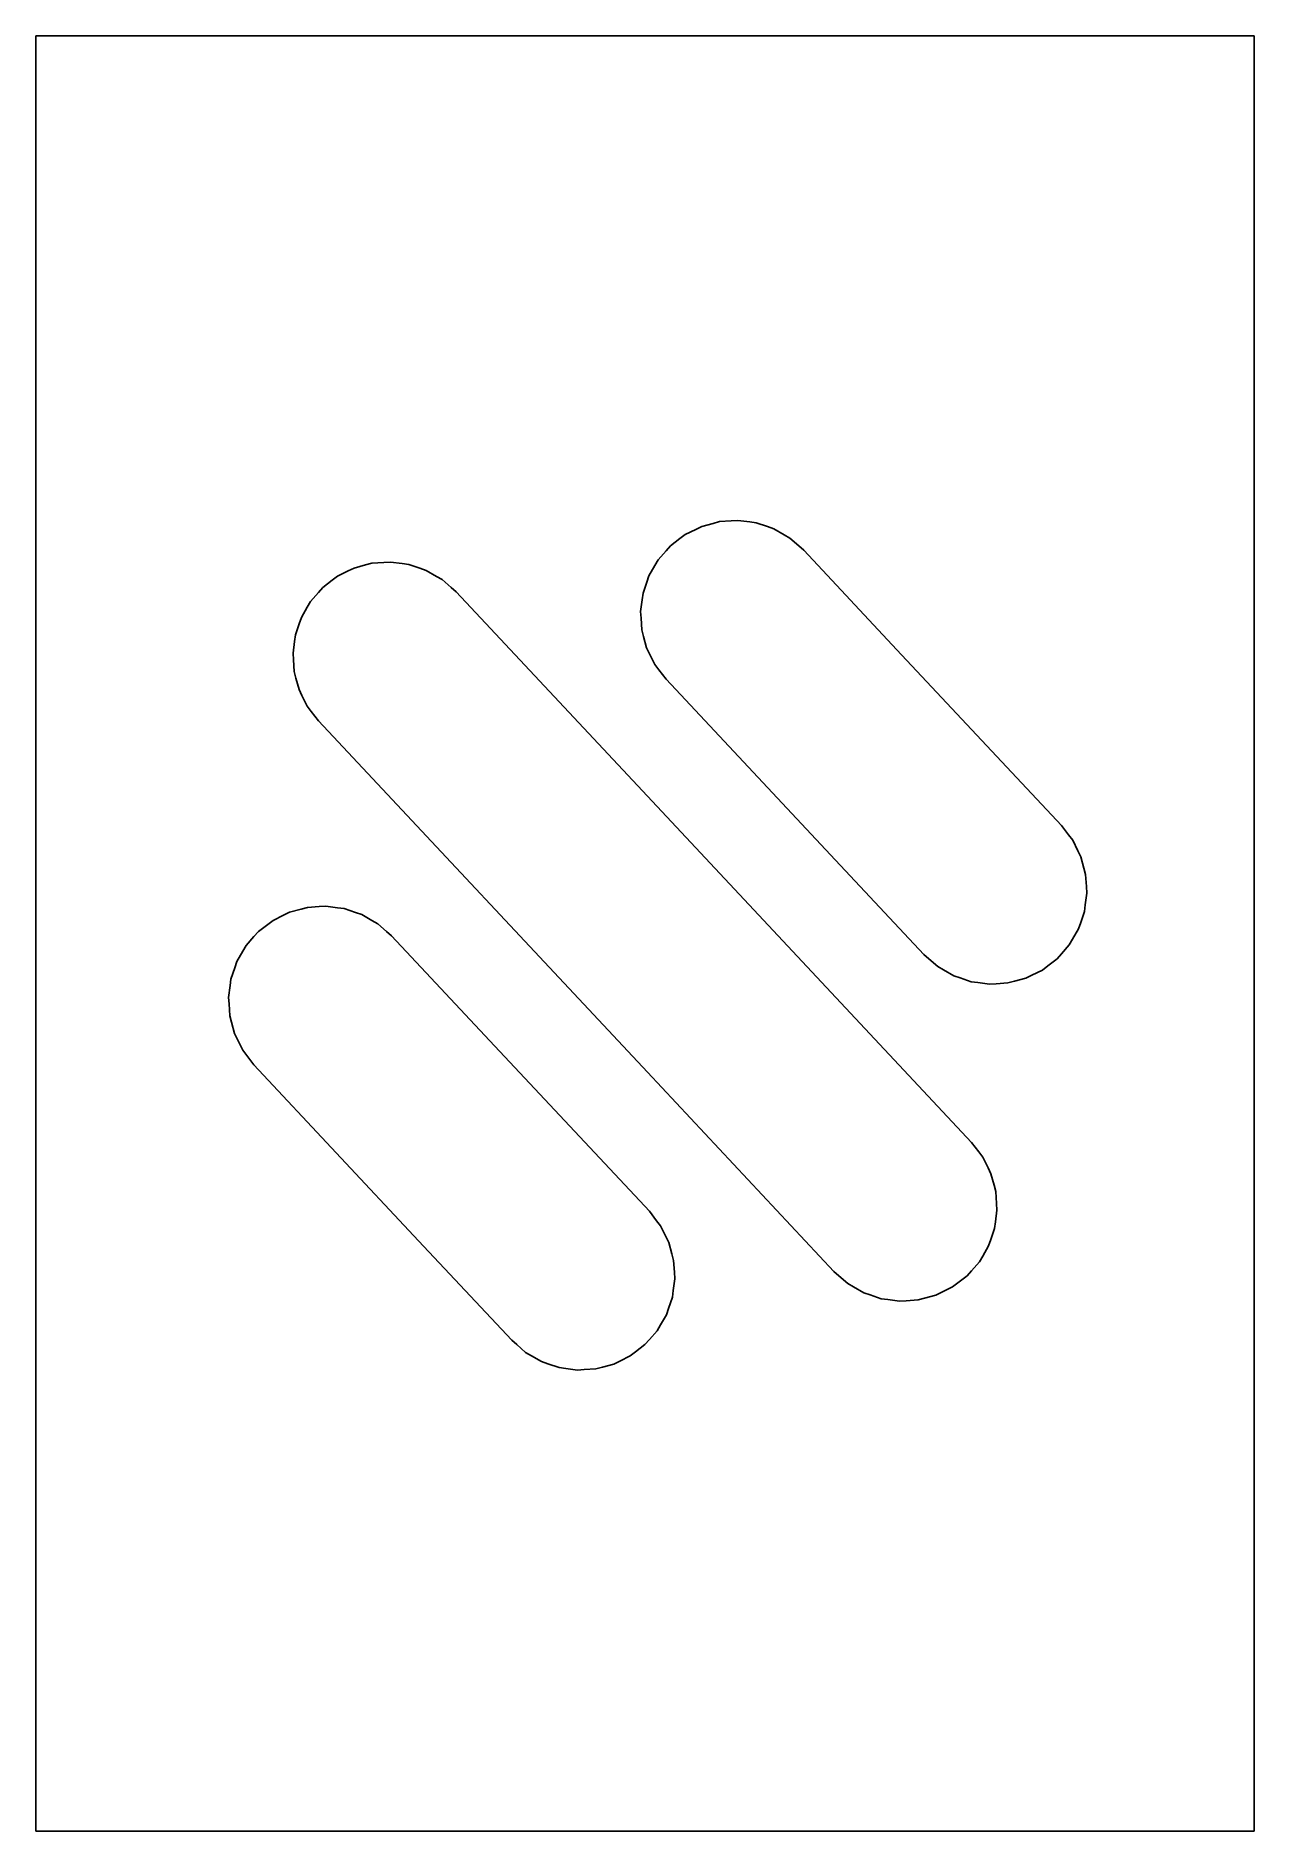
# Model space of a CAD drawing. Header units: metres. Extents: x -18.5 to 13.8, y -1.1 to 46.5.
import ezdxf

# ---------------------------------------------------------------- set-up
doc = ezdxf.new("R2010")
doc.units = ezdxf.units.M

msp = doc.modelspace()

# ---------------------------------------------------------------- linework, layer by layer
for p, q in [((-18.55, 45.994), (-18.55, 46.5)), ((-18.55, 46.5), (-15.979, 46.5)), ((-15.979, 46.5), (-14.727, 46.5)), ((-15.979, 46.5), (-15.979, 46.5)), ((-14.727, 46.5), (-14.677, 46.5)), ((-14.677, 46.5), (-14.607, 46.5)), ((-14.607, 46.5), (-14.518, 46.5)), ((-14.518, 46.5), (-14.418, 46.5)), ((-14.418, 46.5), (-14.315, 46.5)), ((-14.315, 46.5), (-14.218, 46.5)), ((-14.218, 46.5), (-14.137, 46.5)), ((-14.137, 46.5), (-14.08, 46.5)), ((-14.08, 46.5), (-14.05, 46.5)), ((-14.05, 46.5), (8.568, 46.5)), ((8.568, 46.5), (12.661, 46.5)), ((12.661, 46.5), (12.702, 46.5)), ((12.702, 46.5), (12.766, 46.5)), ((12.766, 46.5), (12.85, 46.5)), ((12.85, 46.5), (12.944, 46.5)), ((12.944, 46.5), (13.04, 46.5)), ((13.04, 46.5), (13.129, 46.5)), ((13.129, 46.5), (13.203, 46.5)), ((13.203, 46.5), (13.258, 46.5)), ((13.258, 46.5), (13.75, 46.5)), ((13.75, 46.5), (13.75, 45.242)), ((-18.55, 45.322), (-18.55, 45.994)), ((-18.55, 45.26), (-18.55, 45.322)), ((-18.55, 45.132), (-18.55, 45.26)), ((13.75, 45.242), (13.75, 44.449)), ((-18.55, 44.94), (-18.55, 45.132)), ((-18.55, 44.694), (-18.55, 44.94)), ((-18.55, 42.976), (-18.55, 44.694)), ((13.75, 44.449), (13.75, 33.564)), ((-18.55, 42.8), (-18.55, 42.976)), ((-18.55, 42.583), (-18.55, 42.8)), ((-18.55, 41.727), (-18.55, 42.583)), ((-18.55, 41.519), (-18.55, 41.727)), ((-18.55, 41.298), (-18.55, 41.519)), ((-18.55, 41.081), (-18.55, 41.298)), ((-18.55, 40.888), (-18.55, 41.081)), ((-18.55, 40.25), (-18.55, 40.888)), ((-18.55, 34.806), (-18.55, 40.25)), ((-18.55, 33.637), (-18.55, 34.806)), ((-18.55, 30.314), (-18.55, 33.637)), ((-1.056, 33.416), (-1.337, 33.278)), ((-0.897, 33.494), (-1.056, 33.416)), ((-0.595, 33.575), (-0.897, 33.494)), ((-0.424, 33.621), (-0.595, 33.575)), ((-0.111, 33.642), (-0.424, 33.621)), ((0.065, 33.653), (-0.111, 33.642)), ((0.376, 33.612), (0.065, 33.653)), ((0.551, 33.589), (0.376, 33.612)), ((0.848, 33.488), (0.551, 33.589)), ((1.015, 33.431), (0.848, 33.488)), ((1.286, 33.275), (1.015, 33.431)), ((13.75, 33.564), (13.75, 0.982)), ((-1.842, 32.846), (-2.049, 32.611)), ((-1.725, 32.98), (-1.842, 32.846)), ((-1.477, 33.17), (-1.725, 32.98)), ((-1.337, 33.278), (-1.477, 33.17)), ((1.44, 33.186), (1.286, 33.275)), ((1.675, 32.98), (1.44, 33.186)), ((1.808, 32.863), (1.675, 32.98)), ((4.279, 30.224), (1.808, 32.863)), ((-10.274, 32.312), (-10.115, 32.39)), ((-10.115, 32.39), (-9.812, 32.471)), ((-9.812, 32.471), (-9.641, 32.517)), ((-9.641, 32.517), (-9.329, 32.537)), ((-9.329, 32.537), (-9.152, 32.549)), ((-9.152, 32.549), (-8.842, 32.508)), ((-8.842, 32.508), (-8.666, 32.485)), ((-8.666, 32.485), (-8.37, 32.384)), ((-8.37, 32.384), (-8.202, 32.327)), ((-2.137, 32.458), (-2.294, 32.187)), ((-2.049, 32.611), (-2.137, 32.458)), ((-10.943, 31.875), (-10.695, 32.065)), ((-10.695, 32.065), (-10.554, 32.173)), ((-10.554, 32.173), (-10.274, 32.312)), ((-8.202, 32.327), (-7.931, 32.17)), ((-7.931, 32.17), (-7.778, 32.082)), ((-7.778, 32.082), (-7.543, 31.875)), ((-2.351, 32.019), (-2.451, 31.723)), ((-2.294, 32.187), (-2.351, 32.019)), ((-11.355, 31.353), (-11.266, 31.507)), ((-11.266, 31.507), (-11.06, 31.742)), ((-11.06, 31.742), (-10.943, 31.875)), ((-7.543, 31.875), (-7.409, 31.759)), ((-7.409, 31.759), (-2.468, 26.481)), ((-2.475, 31.547), (-2.515, 31.237)), ((-2.451, 31.723), (-2.475, 31.547)), ((-11.568, 30.914), (-11.511, 31.082)), ((-11.511, 31.082), (-11.355, 31.353)), ((-2.515, 31.237), (-2.504, 31.06)), ((-2.504, 31.06), (-2.484, 30.748)), ((-11.692, 30.443), (-11.669, 30.618)), ((-11.669, 30.618), (-11.568, 30.914)), ((-2.484, 30.748), (-2.438, 30.577)), ((-2.438, 30.577), (-2.357, 30.274)), ((-18.55, 13.448), (-18.55, 30.314)), ((-11.733, 30.132), (-11.692, 30.443)), ((-11.722, 29.955), (-11.733, 30.132)), ((-2.357, 30.274), (-2.278, 30.115)), ((-2.278, 30.115), (-2.14, 29.835)), ((8.643, 25.563), (4.279, 30.224)), ((-11.701, 29.643), (-11.722, 29.955)), ((-11.655, 29.472), (-11.701, 29.643)), ((-2.14, 29.835), (-2.032, 29.694)), ((-2.14, 29.835), (-2.14, 29.835)), ((-2.032, 29.694), (-1.842, 29.446)), ((-11.574, 29.17), (-11.655, 29.472)), ((-11.496, 29.011), (-11.574, 29.17)), ((-1.842, 29.446), (2.522, 24.785)), ((-11.358, 28.73), (-11.496, 29.011)), ((-11.25, 28.59), (-11.358, 28.73)), ((-11.059, 28.341), (-11.25, 28.59)), ((-2.332, 19.019), (-11.059, 28.341)), ((-2.468, 26.481), (6.259, 17.159)), ((8.833, 25.315), (8.643, 25.563)), ((8.941, 25.174), (8.833, 25.315)), ((2.522, 24.785), (4.993, 22.146)), ((9.079, 24.894), (8.941, 25.174)), ((9.158, 24.735), (9.079, 24.894)), ((9.239, 24.432), (9.158, 24.735)), ((9.284, 24.261), (9.239, 24.432)), ((9.305, 23.949), (9.284, 24.261)), ((9.316, 23.772), (9.305, 23.949)), ((-11.823, 23.265), (-11.521, 23.346)), ((-11.521, 23.346), (-11.35, 23.392)), ((-11.35, 23.392), (-11.038, 23.412)), ((-11.038, 23.412), (-10.861, 23.424)), ((-10.861, 23.424), (-10.551, 23.383)), ((-10.551, 23.383), (-10.375, 23.36)), ((-10.375, 23.36), (-10.079, 23.259)), ((9.252, 23.286), (9.275, 23.462)), ((9.275, 23.462), (9.316, 23.772)), ((-12.652, 22.75), (-12.403, 22.94)), ((-12.403, 22.94), (-12.263, 23.048)), ((-12.263, 23.048), (-11.982, 23.187)), ((-11.982, 23.187), (-11.823, 23.265)), ((-10.079, 23.259), (-9.911, 23.202)), ((-9.911, 23.202), (-9.64, 23.045)), ((-9.64, 23.045), (-9.487, 22.957)), ((-9.487, 22.957), (-9.251, 22.75)), ((9.095, 22.822), (9.152, 22.99)), ((9.152, 22.99), (9.252, 23.286)), ((-13.064, 22.228), (-12.975, 22.382)), ((-12.975, 22.382), (-12.769, 22.617)), ((-12.769, 22.617), (-12.652, 22.75)), ((-9.251, 22.75), (-9.118, 22.634)), ((-9.118, 22.634), (-6.647, 19.995)), ((8.643, 22.163), (8.849, 22.398)), ((8.849, 22.398), (8.938, 22.551)), ((8.938, 22.551), (9.095, 22.822)), ((-13.277, 21.789), (-13.22, 21.957)), ((-13.22, 21.957), (-13.064, 22.228)), ((4.993, 22.146), (5.126, 22.029)), ((5.126, 22.029), (5.361, 21.823)), ((8.278, 21.839), (8.526, 22.03)), ((8.526, 22.03), (8.643, 22.163)), ((-13.401, 21.318), (-13.378, 21.493)), ((-13.378, 21.493), (-13.277, 21.789)), ((5.361, 21.823), (5.514, 21.734)), ((5.514, 21.734), (5.785, 21.578)), ((5.785, 21.578), (5.953, 21.521)), ((5.953, 21.521), (6.249, 21.42)), ((7.224, 21.388), (7.396, 21.434)), ((7.396, 21.434), (7.698, 21.515)), ((7.698, 21.515), (7.857, 21.593)), ((7.857, 21.593), (8.137, 21.731)), ((8.137, 21.731), (8.278, 21.839)), ((-13.442, 21.007), (-13.401, 21.318)), ((-13.43, 20.831), (-13.442, 21.007)), ((6.249, 21.42), (6.425, 21.397)), ((6.425, 21.397), (6.735, 21.356)), ((6.735, 21.356), (6.912, 21.367)), ((6.912, 21.367), (7.224, 21.388)), ((-13.41, 20.518), (-13.43, 20.831)), ((-13.364, 20.347), (-13.41, 20.518)), ((-13.283, 20.045), (-13.364, 20.347)), ((-13.205, 19.886), (-13.283, 20.045)), ((-6.647, 19.995), (-2.284, 15.334)), ((-13.066, 19.605), (-13.205, 19.886)), ((-12.959, 19.465), (-13.066, 19.605)), ((-12.768, 19.216), (-12.959, 19.465)), ((-8.404, 14.555), (-12.768, 19.216)), ((2.609, 13.741), (-2.332, 19.019)), ((6.259, 17.159), (6.45, 16.91)), ((6.45, 16.91), (6.558, 16.77)), ((6.558, 16.77), (6.696, 16.489)), ((6.696, 16.489), (6.774, 16.33)), ((6.774, 16.33), (6.855, 16.028)), ((6.855, 16.028), (6.901, 15.857)), ((6.901, 15.857), (6.922, 15.545)), ((-2.284, 15.334), (-2.093, 15.085)), ((6.933, 15.368), (6.892, 15.057)), ((6.922, 15.545), (6.933, 15.368)), ((-2.093, 15.085), (-1.985, 14.945)), ((-1.985, 14.945), (-1.847, 14.664)), ((6.869, 14.882), (6.768, 14.586)), ((6.892, 15.057), (6.869, 14.882)), ((-5.934, 11.916), (-8.404, 14.555)), ((-1.847, 14.664), (-1.769, 14.505)), ((-1.769, 14.505), (-1.688, 14.203)), ((6.711, 14.418), (6.555, 14.147)), ((6.768, 14.586), (6.711, 14.418)), ((-1.688, 14.203), (-1.642, 14.032)), ((-1.642, 14.032), (-1.622, 13.72)), ((6.466, 13.993), (6.26, 13.758)), ((6.555, 14.147), (6.466, 13.993)), ((-18.55, 9.566), (-18.55, 13.448)), ((-1.61, 13.543), (-1.651, 13.232)), ((-1.622, 13.72), (-1.61, 13.543)), ((2.743, 13.625), (2.609, 13.741)), ((2.978, 13.418), (2.743, 13.625)), ((3.131, 13.33), (2.978, 13.418)), ((3.402, 13.173), (3.131, 13.33)), ((5.895, 13.435), (5.754, 13.327)), ((6.143, 13.625), (5.895, 13.435)), ((6.26, 13.758), (6.143, 13.625)), ((-1.674, 13.057), (-1.775, 12.761)), ((-1.651, 13.232), (-1.674, 13.057)), ((3.57, 13.116), (3.402, 13.173)), ((3.402, 13.173), (3.402, 13.173)), ((3.866, 13.015), (3.57, 13.116)), ((4.042, 12.992), (3.866, 13.015)), ((4.352, 12.951), (4.042, 12.992)), ((4.529, 12.963), (4.352, 12.951)), ((4.841, 12.983), (4.529, 12.963)), ((5.012, 13.029), (4.841, 12.983)), ((5.315, 13.11), (5.012, 13.029)), ((5.474, 13.188), (5.315, 13.11)), ((5.754, 13.327), (5.474, 13.188)), ((-1.832, 12.593), (-1.988, 12.322)), ((-1.775, 12.761), (-1.832, 12.593)), ((-5.8, 11.8), (-5.934, 11.916)), ((-2.283, 11.933), (-2.4, 11.8)), ((-2.077, 12.168), (-2.283, 11.933)), ((-1.988, 12.322), (-2.077, 12.168)), ((-5.565, 11.593), (-5.8, 11.8)), ((-5.412, 11.505), (-5.565, 11.593)), ((-5.141, 11.348), (-5.412, 11.505)), ((-5.412, 11.505), (-5.412, 11.505)), ((-2.789, 11.502), (-3.07, 11.363)), ((-2.648, 11.61), (-2.789, 11.502)), ((-2.4, 11.8), (-2.648, 11.61)), ((-4.973, 11.291), (-5.141, 11.348)), ((-4.677, 11.19), (-4.973, 11.291)), ((-4.501, 11.167), (-4.677, 11.19)), ((-4.191, 11.126), (-4.501, 11.167)), ((-4.014, 11.138), (-4.191, 11.126)), ((-3.702, 11.158), (-4.014, 11.138)), ((-3.531, 11.204), (-3.702, 11.158)), ((-3.228, 11.285), (-3.531, 11.204)), ((-3.07, 11.363), (-3.228, 11.285)), ((-18.55, 5.774), (-18.55, 9.566)), ((-18.55, 4.136), (-18.55, 5.774)), ((-18.55, 3.941), (-18.55, 4.136)), ((-18.55, 3.103), (-18.55, 3.941)), ((-18.55, 2.899), (-18.55, 3.103)), ((-18.55, 2.74), (-18.55, 2.899)), ((-18.55, 1.014), (-18.55, 2.74)), ((-18.55, 0.785), (-18.55, 1.014)), ((13.75, 0.982), (13.75, 0.183)), ((-18.55, 0.615), (-18.55, 0.785)), ((-18.55, 0.51), (-18.55, 0.615)), ((-18.55, -0.477), (-18.55, 0.51)), ((13.75, 0.183), (13.75, -1.1)), ((-18.55, -0.539), (-18.55, -0.477)), ((-18.55, -1.1), (-18.55, -0.539)), ((-17.756, -1.1), (-18.55, -1.1)), ((-15.979, -1.1), (-17.756, -1.1)), ((-14.727, -1.1), (-15.979, -1.1)), ((-14.677, -1.1), (-14.727, -1.1)), ((-14.607, -1.1), (-14.677, -1.1)), ((-14.518, -1.1), (-14.607, -1.1)), ((-14.418, -1.1), (-14.518, -1.1)), ((-14.315, -1.1), (-14.418, -1.1)), ((-14.218, -1.1), (-14.315, -1.1)), ((-14.137, -1.1), (-14.218, -1.1)), ((-14.08, -1.1), (-14.137, -1.1)), ((-14.05, -1.1), (-14.08, -1.1)), ((8.568, -1.1), (-14.05, -1.1)), ((12.661, -1.1), (8.568, -1.1)), ((12.702, -1.1), (12.661, -1.1)), ((12.766, -1.1), (12.702, -1.1)), ((12.85, -1.1), (12.766, -1.1)), ((12.944, -1.1), (12.85, -1.1)), ((13.04, -1.1), (12.944, -1.1)), ((13.129, -1.1), (13.04, -1.1)), ((13.203, -1.1), (13.129, -1.1)), ((13.258, -1.1), (13.203, -1.1)), ((13.75, -1.1), (13.258, -1.1))]:
    msp.add_line(p, q)

doc.saveas('drawing.dxf')
